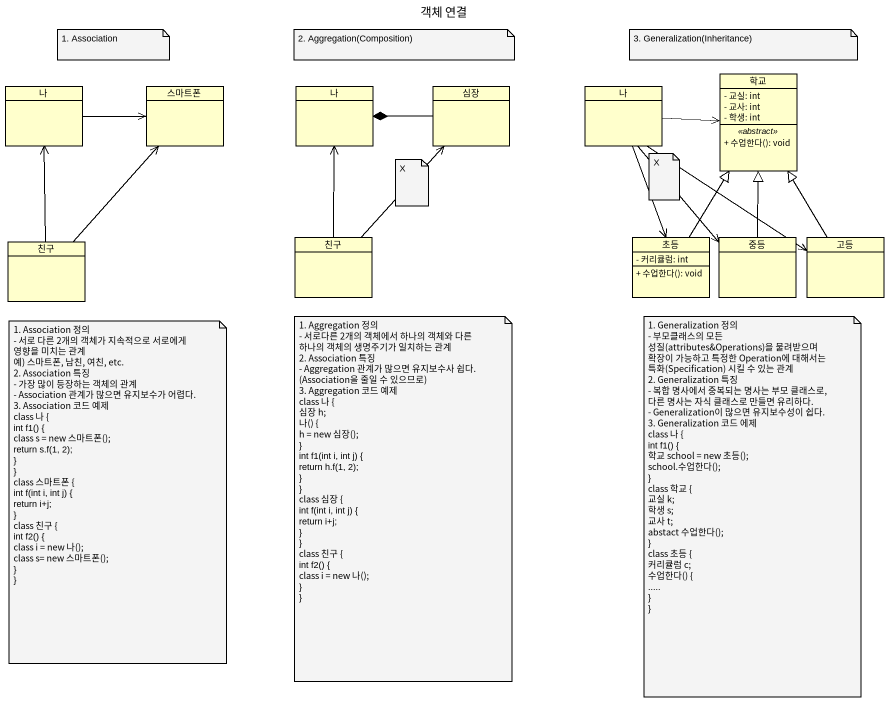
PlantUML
@startuml
title 객체 연결
hide circle
hide empty members
skinparam classAttributeIconSize 0
class 학교 {
  - 교실: int
  - 교사: int
  - 학생: int
  .. <<abstract>> ..
  + 수업한다(): void
}
class 나
class 스마트폰
class "나" as 나_2
class 심장
class "나" as 나_3
class 친구
class "친구" as 친구_2
class 초등 {
  - 커리큘럼: int
  + 수업한다(): void
}
class 중등
class 고등
나 -right-> 스마트폰
심장 -left-* 나_2
나_3 -right-> 학교
나_3 --> 초등
나_3 --> 중등
나_3 --> 고등
친구 -up-> 나
친구 -up-> 스마트폰
친구_2 -up-> 나_2
친구_2 -up-> 심장
초등 -up-|> 학교
중등 -up-|> 학교
고등 -up-|> 학교
note as N1
  1. Association
end note
note as N2
  2. Aggregation(Composition)
end note
note as N3
  3. Generalization(Inheritance)
end note
note as N4
  X
end note
note as N5
  X
end note
note as N6
  1. Association 정의
  - 서로 다른 2개의 객체가 지속적으로 서로에게 영향을 미치는 관계
  예) 스마트폰, 남친, 여친, etc.
  2. Association 특징
  - 가장 많이 등장하는 객체의 관계
  - Association 관계가 많으면 유지보수가 어렵다.
  3. Association 코드 예제
  class 나 {
  int f1() {
  class s = new 스마트폰();
  return s.f(1, 2);
  ~}
  ~}
  class 스마트폰 {
  int f(int i, int j) {
  return i+j;
  ~}
  class 친구 {
  int f2() {
  class i = new 나();
  class s= new 스마트폰();
  ~}
  ~}
end note
note as N7
  1. Aggregation 정의
  - 서로다른 2개의 객체에서 하나의 객체와 다른 하나의 객체의 생명주기가 일치하는 관계
  2. Association 특징
  - Aggregation 관계가 많으면 유지보수사 쉽다. (Association을 줄일 수 있으므로)
  3. Aggregation 코드 예제
  class 나 {
  심장 h;
  나() {
  h = new 심장();
  ~}
  int f1(int i, int j) {
  return h.f(1, 2);
  ~}
  ~}
  class 심장 {
  int f(int i, int j) {
  return i+j;
  ~}
  ~}
  class 친구 {
  int f2() {
  class i = new 나();
  ~}
  ~}
end note
note as N8
  1. Generalization 정의
  - 부모클래스의 모든 성질(attributes&Operations)을 물려받으며 확장이 가능하고 특정한 Operation에 대해서는 특화(Specification) 시킬 수 있는 관계
  2. Generalization 특징
  - 복합 명사에서 중복되는 명사는 부모 클래스로, 다른 명사는 자식 클래스로 만들면 유리하다.
  - Generalization이 많으면 유지보수성이 쉽다.
  3. Generalization 코드 에제
  class 나 {
  int f1() {
  학교 school = new 초등();
  school.수업한다();
  ~}
  class 학교 {
  교실 k;
  학생 s;
  교사 t;
  abstact 수업한다();
  ~}
  class 초등 {
  커리큘럼 c;
  수업한다() {
  ~.....
  ~}
  ~}
end note
@enduml
